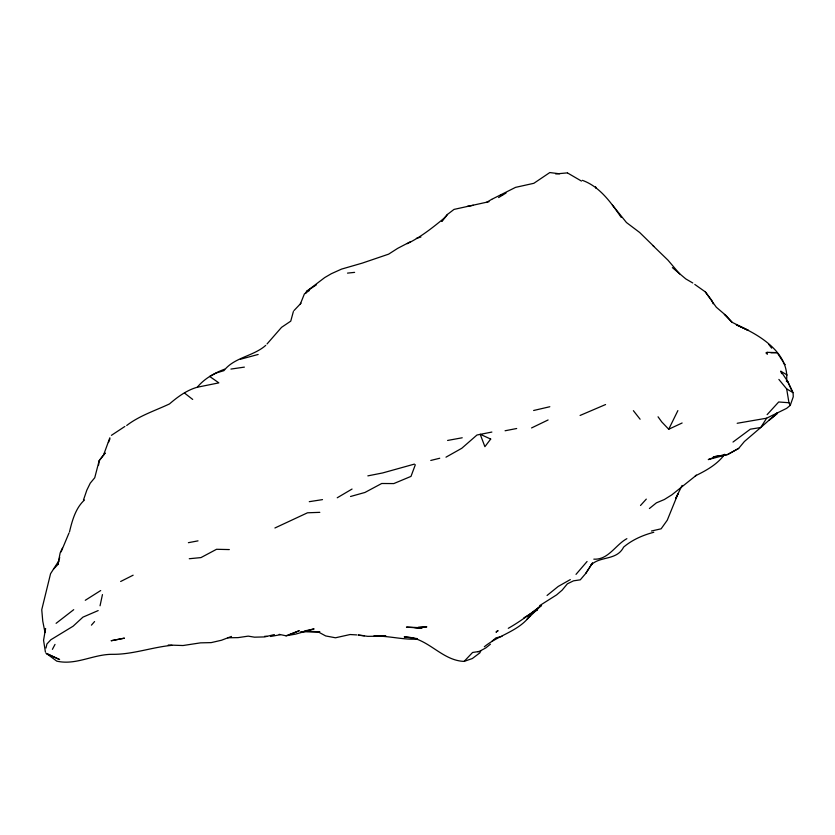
<?xml version="1.0" encoding="UTF-8"?>
<svg xmlns="http://www.w3.org/2000/svg" width="835" height="835" viewBox="0 0 835 835"><rect width="100%" height="100%" fill="white"/><g stroke="black" fill="none" stroke-linecap="round" stroke-linejoin="round"><path stroke-width="1.25" d="M786.434 381.595C790.307 353.153 758.984 334.324 736.334 324.857L748.452 330.472L731.992 322.237L724.342 314.44M98.582 465.105L99.177 460.669L105.043 453.165L99.177 460.669L94.741 477.745L90.253 483.152L86.84 490.124L83.458 500.05M69.514 531.843C72.154 520.643 75.661 507.941 84.481 500.019M45.393 651.989L43.566 640.299L45.56 628.504L45.006 632.544L42.752 621.115L41.75 609.717L50.559 573.728L53.471 569.157L57.928 564.481L60.141 552.958L62.333 548.23M100.043 605.792L102.454 594.583M45.988 648.033L46.917 643.994L50.841 639.756L73.104 626.208L82.926 617.148L98.175 610.583M59.17 559.627L59.703 557.498M57.928 564.481L58.909 560.702L53.471 569.157M293.356 311.58L290.757 321.141L281.541 327.351L267.033 343.968M103.55 455.054L109.855 437.78M737.18 423.282L766.634 418.199L786.643 408.357L790.254 405.382L793.25 396.823L793.135 393.368L787.572 381.251L792.989 392.596L786.674 388.912L778.878 379.424M61.143 551.81L69.023 532.939M415.329 464.751L410.997 476.388L393.796 483.58L381.71 483.496L364.947 492.462L350.533 496.491M300.276 304.18L304.441 293.816L309.274 290.601M108.425 442.519L109.917 438.928M305.61 293.576L306.508 291.425L324.731 277.564L331.349 273.703L341.536 269.11L362.233 263.129L388.651 254.143L397.637 248.381L410.319 241.764M682.07 485.438L675.651 498.558L677.957 493.923L667.269 520.195L661.132 528.805L651.467 531.008M480.897 650.684L479.812 652.897L472.318 658.544L464.114 661.403C441.047 660.537 427.395 636.625 404.223 636.938L417.333 638.618M658.043 416.79L661.727 421.894L668.72 429.242L677.874 410.611M52.407 649.348L55.016 644.401M585.732 573.447L592.433 563.103L585.732 573.447L580.294 579.834L573.52 580.836L567.372 583.822L562.174 590.115L556.653 594.854L539.713 605.594M766.634 418.199L760.748 427.51L744.413 441.496L738.672 448.405L727.598 454.543L713.309 456.849L727.483 454.522L708.278 459.584L714.353 457.256M447.466 214.428L441.83 221.265L447.466 214.428L454.01 209.408L488.986 201.705M576.014 574.365L587.057 561.517M724.707 454.271C717.432 464.364 706.253 470.512 695.315 475.866L696.4 475.219L671.883 494.811L664.295 499.549L656.414 502.847L649.39 508.525M526.864 619.507L529.943 615.875C518.629 631.333 498.578 635.059 484.342 646.76M464.114 661.403L472.589 652.469L479.269 651.457L485.845 647.876L490.437 644.182M91.432 625.154L94.574 621.553M640.508 505.478L646.3 499.111M508.285 628.317C519.965 621.689 530.841 613.537 541.508 605.291L527.407 618.881M767.125 414.651L778.69 401.979L788.95 402.741L790.254 405.382M293.941 310.63L300.986 303.209M126.711 425.485C139.403 415.684 155.122 410.684 169.484 403.931C177.657 396.875 186.769 390.164 197.29 387.231C204.366 378.631 214.313 373.078 224.594 369.195M445.619 216.975C433.501 226.974 421.362 236.806 407.156 243.716M56.102 623.338L73.72 609.675M491.972 641.217L495.959 637.888L501.981 636.353M541.508 605.291L529.38 614.978L537.531 609.644L523.879 617.837M777.531 413.429L769.108 420.182L777.406 412.845L760.748 427.51L750.321 429.19L733.005 442.049M547.061 595.47L558.218 586.441L570.315 579.594M590.752 565.222C600.198 555.682 616.637 560.911 623.62 547.123C632.231 539.775 642.919 535.141 653.795 532.281M626.876 538.669C615.447 544.879 608.297 560.055 593.821 559.158M111.41 435.338L124.853 426.476M85.274 600.292L100.701 590.543M306.508 291.425L316.475 284.766M498.61 197.551L506.052 193.021M265.718 345.398C253.297 356.368 234.27 357.276 223.947 370.636L216.244 372.995L209.689 376.47L218.864 382.868L197.29 387.231M486.367 202.498L491.742 199.315M337.236 497.775L352.057 489.039M445.984 457.173L461.776 448.28L476.952 435.025L491.867 432.06M738.672 448.405L727.744 454.459M133.141 575.19L120.647 581.494M531.561 427.938L548.094 419.963M492.139 199.137L515.56 187.364L533.847 183.303L549.806 172.553L559.607 173.795M767.135 352.339L765.946 352.902L767.355 354.27L767.135 352.339L777.155 352.641L770.924 352.787M580.085 415.454L605.573 404.547M668.72 429.242L682.132 422.99M274.913 527.991L307.51 512.794L319.815 512.346M290.069 634.475L299.295 630.707L286.019 635.8L279.182 634.349M231.472 636.437L221.484 640.247L211.192 642.616L200.515 642.856L183.022 645.528L168.263 645.027M280.174 634.757L270.467 636.5M416.404 238.382L420.923 236.994M414.421 464.103L382.67 472.944L367.849 475.866M500.541 195.348L502.806 194.701M240.428 359.248L258.151 354.468M430.766 460.45L439.732 458.248M274.371 634.569L264.643 636.917L254.498 637.178L248.193 636.134L238.048 637.627L227.642 637.783M533.628 410.496L549.827 406.728M304.264 631.02L314.096 628.891L295.548 634.13L286.019 635.8M447.591 440.452L462.225 437.78M505.071 430.766L516.688 428.512M188.386 542.687L198.02 540.861M467.078 206.433L473.309 205.285M309.274 501.678L322.498 499.622M230.951 369.07L244.373 367.118M479.269 651.457L477.766 651.686M171.989 645.319C151.939 647.209 132.327 654.63 112.255 654.316C93.249 654.254 75.797 665.578 56.728 661.122L45.873 653.074M555.713 173.951L567.163 172.897M347.496 273.118L354.604 272.377M189.263 558.73L200.964 557.592L216.557 549.284L229.333 549.576M418.21 627.335L426.821 626.855L417.771 627.576L406.457 627.137L422.03 628.16L414.525 627.544M300.579 631.824L319.805 631.709L307.134 631.437M417.531 639.088C402.835 640.017 388.473 635.55 373.767 636.197L386.02 636.124L367.849 636.343L358.424 635.153M309.42 631.406L317.999 631.782L325.692 635.946L335.482 637.783L350.105 634.527L356.743 634.913M264.768 636.249L267.19 636.395M358.152 635.017L364.404 635.748M46.791 653.826L59.619 659.556L47.011 653.617M621.198 217.361C610.98 202.581 599.874 186.654 582.381 180.329M567.529 172.96L581.463 181.07M692.789 282.992L685.817 278.932L672.384 267.597M781.623 373.662L780.871 371.272L787.154 375.009M694.783 284.422L705.304 291.864L716.294 307.207L726.179 315.682L732.149 322.352M783.46 363.235L785.265 364.613M184.504 393.055L192.697 399.433M653.022 245.699L667.948 260.144L679.721 273.964M653.795 246.304L639.662 232.485L626.459 222.527L612.399 205.055M633.379 410.663L640.111 419.233M768.91 344.563L771.665 348.143M705.304 291.864L711.848 300.517L713.163 303.783M780.871 371.272L787.635 381.313M777.239 352.746L783.689 362.63M595.532 186.664L596.117 188.366M786.674 388.912L788.95 402.741M490.698 439.064L484.895 446.683L480.198 434.263L490.698 439.064M497.263 631.103L496.021 632.178L498.109 630.655L497.263 631.103M124.29 638.191L111.285 640.716L124.29 638.191"/></g></svg>
